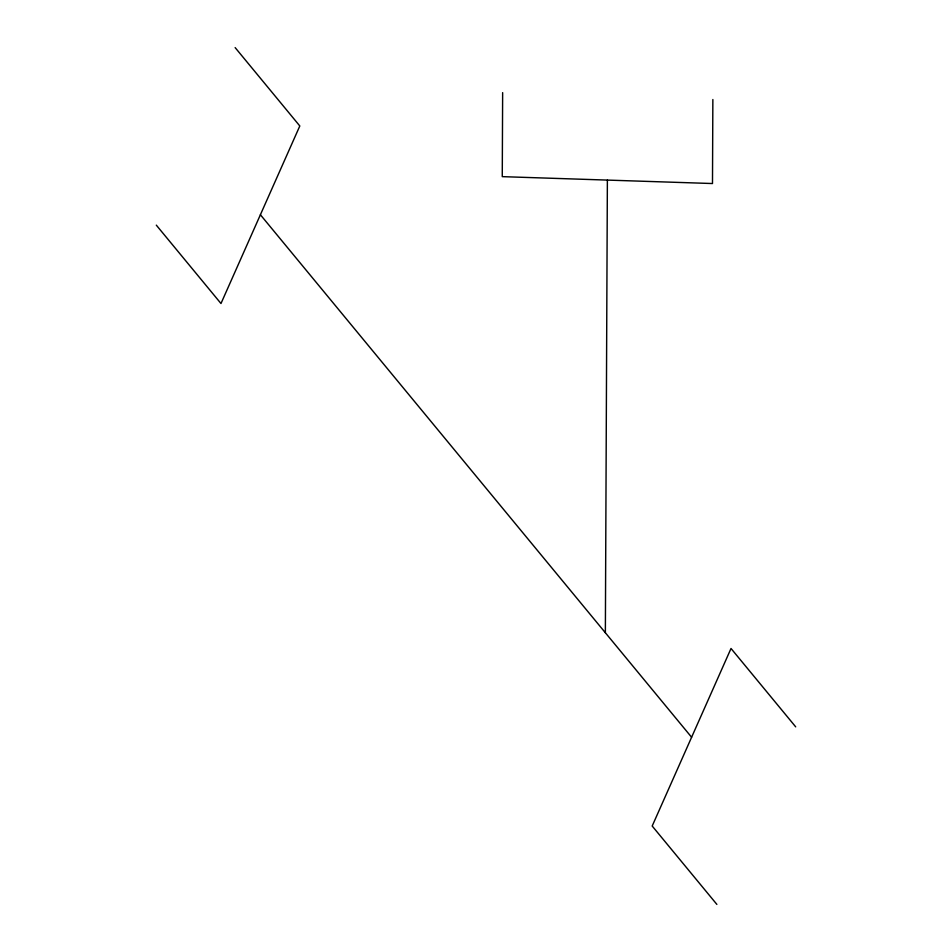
<?xml version="1.0" encoding="UTF-8"?>
<svg xmlns="http://www.w3.org/2000/svg" width="952" height="952" viewBox="0 0 952 952"><rect width="100%" height="100%" fill="white"/><g stroke="black" fill="none" stroke-linecap="round" stroke-linejoin="round"><path stroke-width="1.43" d="M502.644 92.641L502.263 176.644L712.489 183.534L712.858 99.532M605.365 632.759L607.376 180.095M235.132 47.6L299.809 125.973L220.983 303.521L156.306 225.148M795.693 726.852L731.017 648.479L652.191 826.027L716.868 904.4M260.396 214.747L691.604 737.253"/></g></svg>
